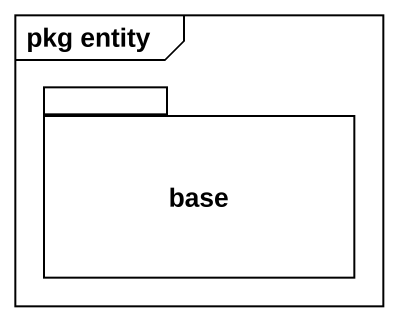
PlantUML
@startuml
mainframe pkg entity
package base {
}
@enduml
